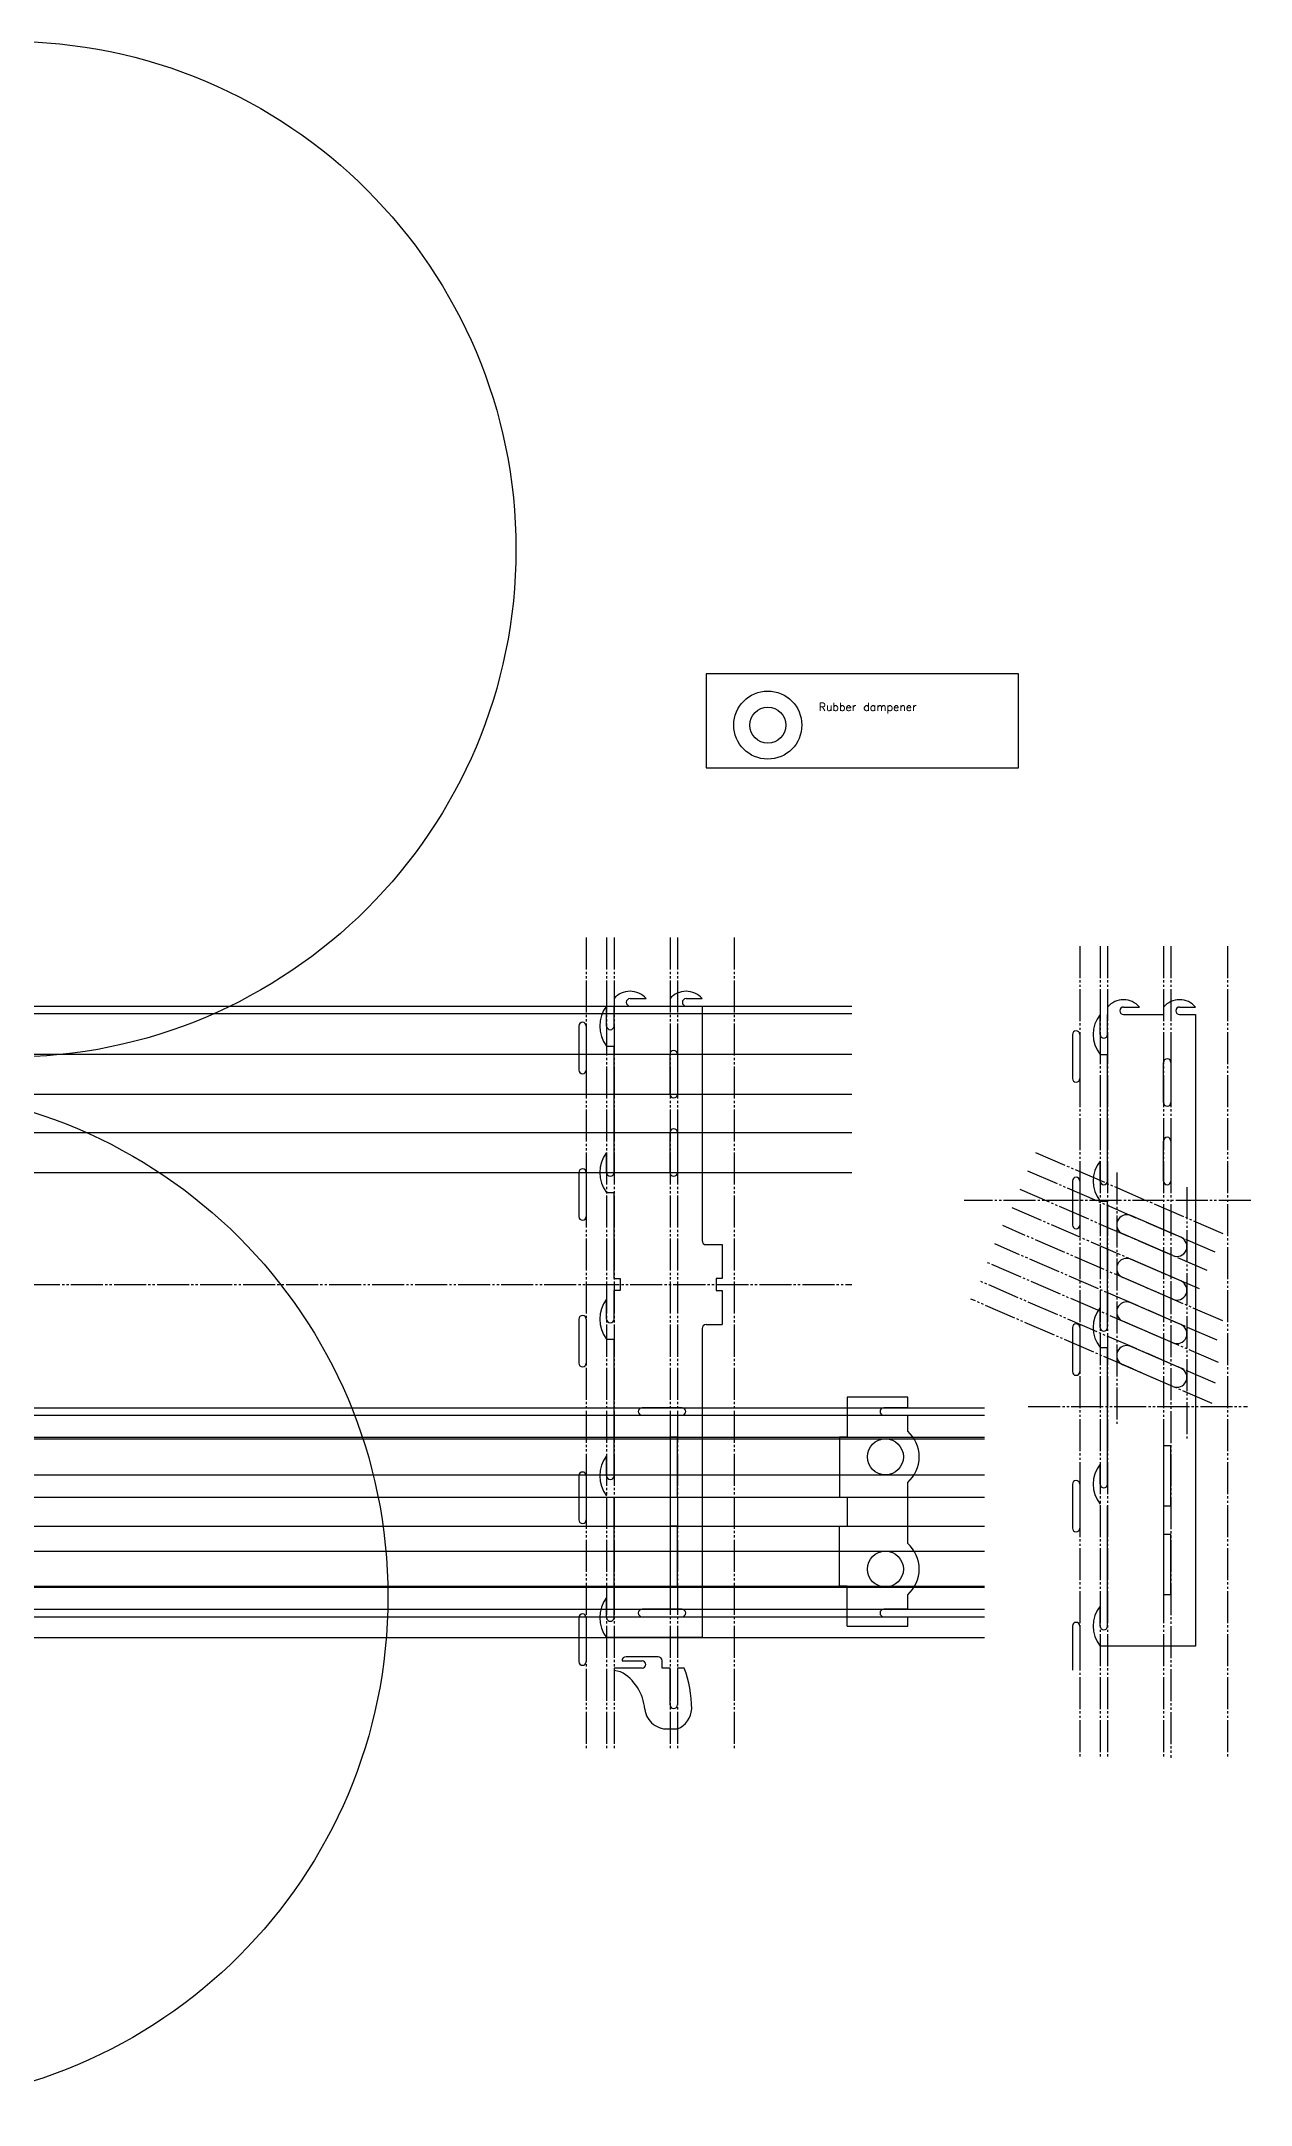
# Model space of a CAD drawing. Extents: x -830 to 1114, y 454 to 1085.
# Drawn here: x 127 to 429, y 495 to 1011 of the extents above; entities that cross this region are included whole.
import ezdxf

# ---------------------------------------------------------------- set-up
doc = ezdxf.new("R2010")
doc.units = 0
doc.header["$MEASUREMENT"] = 0
doc.linetypes.add('JIS_09_08', pattern=[10.75, 8, -0.55, 0.55, -0.55, 0.55, -0.55])
for name, color, linetype in [('Drawing', 7, 'CONTINUOUS'), ('Drawing @ 1', 7, 'CONTINUOUS'), ('Guidelines', 210, 'JIS_09_08'), ('Layer1', 210, 'CONTINUOUS'), ('Second layer', 50, 'CONTINUOUS')]:
    doc.layers.add(name, color=color, linetype=linetype)
doc.layers.add('hidden', color=10, linetype='CONTINUOUS', plot=False)
doc.styles.add('mystyle', font='txt.shx', dxfattribs={"height": 2})

msp = doc.modelspace()

# ---------------------------------------------------------------- linework, layer by layer
at = {"layer": 'Drawing'}
for p, q in [((293.14, 852.518), (293.14, 828.998)), ((371.167, 852.518), (293.14, 852.518)), ((371.167, 828.998), (371.167, 852.518)), ((293.14, 828.998), (371.167, 828.998)), ((268.244, 764.464), (268.244, 769.464)), ((270.094, 771.314), (270.094, 769.464)), ((270.094, 764.464), (270.094, 769.464)), ((274.094, 771.314), (278.094, 771.314)), ((274.094, 769.464), (284.094, 769.464)), ((284.094, 771.314), (284.094, 769.464)), ((288.094, 771.314), (292.094, 771.314)), ((288.094, 769.464), (292.094, 769.464)), ((292.094, 769.464), (292.094, 710.805)), ((393.403, 769.206), (393.403, 767.356)), ((397.403, 769.206), (401.403, 769.206)), ((407.403, 769.206), (407.403, 767.356)), ((411.403, 769.206), (415.403, 769.206)), ((261.317, 764.464), (261.317, 753.464)), ((263.167, 764.464), (263.167, 753.464)), ((391.553, 762.356), (391.553, 767.356)), ((393.403, 762.356), (393.403, 767.356)), ((397.403, 767.356), (407.403, 767.356)), ((411.403, 767.356), (415.403, 767.356)), ((415.403, 767.356), (415.403, 609.456)), ((268.244, 759.464), (270.094, 759.464)), ((270.094, 727.822), (270.094, 759.464)), ((384.626, 762.356), (384.626, 751.356)), ((386.476, 762.356), (386.476, 751.356)), ((284.094, 747.446), (284.094, 757.446)), ((285.944, 757.446), (285.944, 747.446)), ((391.553, 757.356), (393.403, 757.356)), ((393.403, 725.713), (393.403, 757.356)), ((407.403, 745.337), (407.403, 755.337)), ((409.253, 755.337), (409.253, 745.337)), ((284.094, 727.822), (284.094, 737.822)), ((285.944, 737.822), (285.944, 727.822)), ((268.244, 727.822), (268.244, 732.822)), ((407.403, 725.713), (407.403, 735.713)), ((409.253, 735.713), (409.253, 725.713)), ((261.317, 727.822), (261.317, 716.822)), ((263.167, 727.822), (263.167, 716.822)), ((391.553, 725.713), (391.553, 730.713)), ((268.244, 722.822), (270.094, 722.822)), ((270.094, 701.305), (270.094, 722.822)), ((384.626, 725.713), (384.626, 714.713)), ((386.476, 725.713), (386.476, 714.713)), ((391.553, 720.713), (393.403, 720.713)), ((393.403, 689.07), (393.403, 720.713)), ((411.724, 711.642), (399.187, 717.07)), ((409.737, 707.053), (397.201, 712.481)), ((293.094, 709.805), (297.094, 709.805)), ((297.094, 709.805), (297.094, 701.305)), ((409.737, 696.156), (397.201, 701.584)), ((411.724, 700.745), (399.187, 706.173)), ((270.094, 701.305), (271.594, 701.305)), ((270.094, 691.179), (270.094, 698.305)), ((271.594, 698.305), (270.094, 698.305)), ((271.594, 701.305), (271.594, 698.305)), ((297.094, 701.305), (295.594, 701.305)), ((295.594, 701.305), (295.594, 698.305)), ((295.594, 698.305), (297.094, 698.305)), ((297.094, 698.305), (297.094, 689.805)), ((268.244, 691.179), (268.244, 696.179)), ((391.553, 689.07), (391.553, 694.07)), ((411.724, 689.848), (399.187, 695.276)), ((261.317, 691.179), (261.317, 680.179)), ((263.167, 691.179), (263.167, 680.179)), ((268.244, 686.179), (270.094, 686.179)), ((270.094, 652.034), (270.094, 686.179)), ((292.094, 688.805), (292.094, 611.564)), ((293.094, 689.805), (297.094, 689.805)), ((384.626, 689.07), (384.626, 678.07)), ((386.476, 689.07), (386.476, 678.07)), ((409.737, 685.259), (397.201, 690.687)), ((391.553, 684.07), (393.403, 684.07)), ((393.403, 649.925), (393.403, 684.07)), ((411.724, 678.951), (399.187, 684.379)), ((409.737, 674.362), (397.201, 679.79)), ((287.094, 669.008), (277.094, 669.008)), ((277.094, 667.158), (287.094, 667.158)), ((285.944, 661.636), (284.094, 661.636)), ((284.094, 661.636), (284.094, 646.636)), ((285.944, 646.636), (285.944, 661.636)), ((268.244, 652.034), (268.244, 657.034)), ((409.253, 659.527), (407.403, 659.527)), ((407.403, 659.527), (407.403, 644.527)), ((409.253, 644.527), (409.253, 659.527)), ((261.317, 652.034), (261.317, 641.034)), ((263.167, 652.034), (263.167, 641.034)), ((391.553, 649.925), (391.553, 654.925)), ((270.094, 616.564), (270.094, 646.636)), ((284.094, 646.636), (285.944, 646.636)), ((384.626, 649.925), (384.626, 638.925)), ((386.476, 649.925), (386.476, 638.925)), ((393.403, 614.456), (393.403, 644.527)), ((407.403, 644.527), (409.253, 644.527)), ((285.944, 639.438), (284.094, 639.438)), ((284.094, 639.438), (284.094, 624.438)), ((285.944, 624.438), (285.944, 639.438)), ((409.253, 637.329), (407.403, 637.329)), ((407.403, 637.329), (407.403, 622.329)), ((409.253, 622.329), (409.253, 637.329)), ((284.094, 624.438), (285.944, 624.438)), ((268.244, 616.564), (268.244, 621.564)), ((391.553, 614.456), (391.553, 619.456)), ((407.403, 622.329), (409.253, 622.329)), ((261.317, 616.564), (261.317, 605.564)), ((263.167, 616.564), (263.167, 605.564)), ((287.094, 618.645), (277.094, 618.645)), ((277.094, 616.795), (287.094, 616.795)), ((384.626, 614.456), (384.626, 603.456)), ((386.476, 614.456), (386.476, 603.456)), ((292.094, 611.564), (268.244, 611.564)), ((415.403, 609.456), (391.553, 609.456))]:
    msp.add_line(p, q, dxfattribs=at)
for centre in [(118.605, 883.644), (86.614, 621.789)]:
    msp.add_circle(centre, 127, dxfattribs=at)
for centre, radius, start, end in [((274.61, 764.464), 8.095, 141.85482, 218.14518), ((274.094, 767.84), 5.298, 40.97505, 139.02495), ((274.094, 770.389), 0.925, 90, 270), ((288.094, 767.84), 5.298, 40.97505, 139.02495), ((288.094, 770.389), 0.925, 90, 270), ((397.403, 765.731), 5.298, 40.97505, 139.02495), ((397.403, 768.281), 0.925, 90, 270), ((411.403, 765.731), 5.298, 40.97505, 139.02495), ((411.403, 768.281), 0.925, 90, 270), ((262.242, 764.464), 0.925, 0, 180), ((269.169, 764.464), 0.925, 180, 0), ((397.919, 762.356), 8.095, 141.85482, 218.14518), ((285.019, 757.446), 0.925, 0, 180), ((385.551, 762.356), 0.925, 0, 180), ((392.478, 762.356), 0.925, 180, 0), ((262.242, 753.464), 0.925, 180, 0), ((408.328, 755.337), 0.925, 0, 180), ((385.551, 751.356), 0.925, 180, 0), ((285.019, 747.446), 0.925, 180, 0), ((408.328, 745.337), 0.925, 180, 0), ((285.019, 737.822), 0.925, 0, 180), ((274.61, 727.822), 8.095, 141.85482, 218.14518), ((408.328, 735.713), 0.925, 0, 180), ((262.242, 727.822), 0.925, 0, 180), ((269.169, 727.822), 0.925, 180, 0), ((285.019, 727.822), 0.925, 180, 0), ((397.919, 725.713), 8.095, 141.85482, 218.14518), ((385.551, 725.713), 0.925, 0, 180), ((392.478, 725.713), 0.925, 180, 0), ((408.328, 725.713), 0.925, 180, 0), ((398.194, 714.776), 2.5, 66.5894, 246.5894), ((262.242, 716.822), 0.925, 180, 0), ((385.551, 714.713), 0.925, 180, 0), ((293.094, 710.805), 1, 180, 270), ((410.731, 709.348), 2.5, 246.5894, 66.5894), ((398.194, 703.879), 2.5, 66.5894, 246.5894), ((410.731, 698.451), 2.5, 246.5894, 66.5894), ((262.242, 691.179), 0.925, 0, 180), ((274.61, 691.179), 8.095, 141.85482, 218.14518), ((397.919, 689.07), 8.095, 141.85482, 218.14518), ((398.194, 692.982), 2.5, 66.5894, 246.5894), ((269.169, 691.179), 0.925, 180, 0), ((293.094, 688.805), 1, 90, 180), ((385.551, 689.07), 0.925, 0, 180), ((392.478, 689.07), 0.925, 180, 0), ((410.731, 687.554), 2.5, 246.5894, 66.5894), ((398.194, 682.084), 2.5, 66.5894, 246.5894), ((262.242, 680.179), 0.925, 180, 0), ((385.551, 678.07), 0.925, 180, 0), ((410.731, 676.657), 2.5, 246.5894, 66.5894), ((277.094, 668.083), 0.925, 90, 270), ((287.094, 668.083), 0.925, 270, 90), ((274.61, 652.034), 8.095, 141.85482, 218.14518), ((262.242, 652.034), 0.925, 0, 180), ((269.169, 652.034), 0.925, 180, 0), ((385.551, 649.925), 0.925, 0, 180), ((397.919, 649.925), 8.095, 141.85482, 218.14518), ((392.478, 649.925), 0.925, 180, 0), ((262.242, 641.034), 0.925, 180, 0), ((385.551, 638.925), 0.925, 180, 0), ((274.61, 616.564), 8.095, 141.85482, 218.14518), ((397.919, 614.456), 8.095, 141.85482, 218.14518), ((262.242, 616.564), 0.925, 0, 180), ((269.169, 616.564), 0.925, 180, 0), ((277.094, 617.72), 0.925, 90, 270), ((287.094, 617.72), 0.925, 270, 90), ((385.551, 614.456), 0.925, 0, 180), ((392.478, 614.456), 0.925, 180, 0), ((262.242, 605.564), 0.925, 180, 0)]:
    msp.add_arc(centre, radius, start, end, dxfattribs=at)
at = {"layer": 'Guidelines'}
for p, q in [((263.167, 786.551), (263.167, 583.658)), ((268.244, 786.551), (268.244, 583.658)), ((270.094, 786.551), (270.094, 583.658)), ((284.094, 786.551), (284.094, 583.658)), ((285.944, 786.551), (285.944, 583.658)), ((300.094, 786.551), (300.094, 583.658)), ((386.476, 784.442), (386.476, 581.55)), ((391.553, 784.442), (391.553, 581.55)), ((393.403, 784.442), (393.403, 581.55)), ((407.403, 784.442), (407.403, 581.55)), ((409.253, 784.442), (409.253, 700.467)), ((423.403, 784.442), (423.403, 581.55)), ((422.313, 712.506), (375.153, 732.924)), ((420.327, 707.917), (373.166, 728.336)), ((395.694, 727.82), (395.694, 664.885)), ((418.34, 703.329), (371.18, 723.747)), ((413.231, 724.183), (413.231, 661.249)), ((429.18, 720.842), (357.618, 720.842)), ((416.354, 698.74), (369.193, 719.159)), ((422.179, 690.77), (367.206, 714.571)), ((420.759, 685.936), (365.22, 709.982)), ((421.132, 680.326), (363.233, 705.394)), ((-134.334, 699.805), (329.541, 699.805)), ((420.418, 675.187), (361.247, 700.805)), ((409.253, 700.467), (409.253, 581.55)), ((419.585, 670.099), (359.26, 696.217)), ((373.599, 669.371), (428.399, 669.371))]:
    msp.add_line(p, q, dxfattribs=at)
at = {"layer": 'hidden'}
for radius in [8.5, 4.5]:
    msp.add_circle((308.521, 839.685), radius, dxfattribs=at)
at = {"layer": 'Layer1'}
for p, q in [((-67.748, 769.464), (329.541, 769.464)), ((-67.748, 767.614), (329.541, 767.614)), ((-67.748, 757.446), (329.541, 757.446)), ((-67.75, 747.446), (329.541, 747.446)), ((-67.75, 737.822), (329.541, 737.822)), ((-67.754, 727.822), (329.541, 727.822)), ((-52.603, 669.008), (362.672, 669.008)), ((-52.603, 667.158), (362.672, 667.158)), ((-67.762, 661.636), (362.672, 661.636)), ((-58.185, 661.264), (362.672, 661.264)), ((-58.185, 652.264), (362.672, 652.264)), ((-67.764, 646.636), (362.672, 646.636)), ((-67.764, 639.438), (362.672, 639.438)), ((-58.185, 633.202), (362.672, 633.202)), ((-67.769, 624.438), (362.672, 624.438)), ((-58.185, 624.202), (362.672, 624.202)), ((-52.603, 618.645), (362.672, 618.645)), ((-52.603, 616.795), (362.672, 616.795)), ((-67.769, 611.564), (362.672, 611.564))]:
    msp.add_line(p, q, dxfattribs=at)
at = {"layer": 'Second layer'}
for p, q in [((343.482, 671.636), (328.325, 671.636)), ((328.325, 671.636), (328.325, 661.636)), ((343.482, 669.008), (343.482, 671.636)), ((343.482, 669.008), (337.482, 669.008)), ((337.482, 667.158), (343.482, 667.158)), ((343.482, 663.174), (343.482, 667.158)), ((328.325, 661.636), (326.466, 661.636)), ((326.466, 661.636), (326.466, 646.636)), ((343.482, 635.113), (343.482, 650.354)), ((326.466, 646.636), (328.322, 646.636)), ((328.322, 646.636), (328.321, 639.438)), ((326.466, 624.438), (326.466, 639.438)), ((326.466, 639.438), (328.321, 639.438)), ((328.316, 624.438), (326.466, 624.438)), ((328.316, 614.438), (328.316, 624.438)), ((343.482, 618.645), (343.482, 622.292)), ((328.316, 614.438), (343.482, 614.438)), ((343.482, 618.645), (337.482, 618.645)), ((337.482, 616.795), (343.482, 616.795)), ((343.482, 614.438), (343.482, 616.795)), ((277.094, 603.93), (270.094, 603.93)), ((270.094, 603.93), (270.094, 603.43)), ((272.094, 605.78), (272.094, 605.78)), ((272.094, 605.78), (277.094, 605.78)), ((281.094, 606.78), (273.094, 606.78)), ((282.094, 603.93), (282.094, 605.78)), ((284.094, 603.93), (282.094, 603.93)), ((284.094, 594.765), (284.094, 603.93)), ((285.944, 603.93), (285.944, 594.765)), ((287.655, 603.93), (285.944, 603.93)), ((270.094, 603.43), (271.737, 603.053)), ((284.094, 588.765), (285.944, 588.765))]:
    msp.add_line(p, q, dxfattribs=at)
for centre in [(337.9, 656.764), (337.9, 628.702)]:
    msp.add_circle(centre, 4.5, dxfattribs=at)
for centre, radius, start, end in [((337.482, 668.083), 0.925, 90, 270), ((337.794, 656.764), 8.57, 311.58059, 48.41941), ((337.794, 628.702), 8.57, 311.58059, 48.41941), ((337.482, 617.72), 0.925, 90, 270), ((273.094, 605.78), 1, 90, 180), ((277.094, 604.855), 0.925, 270, 90), ((281.094, 605.78), 1, 0, 90), ((260.607, 593.747), 28.901, 0, 20.62978), ((266.044, 592.768), 11.755, 4.31255, 61.03557), ((283.363, 594.359), 5.641, 187.20261, 277.43883), ((285.019, 594.765), 0.925, 180, 0), ((283.934, 593.97), 5.579, 291.11571, 357.71008)]:
    msp.add_arc(centre, radius, start, end, dxfattribs=at)

# ---------------------------------------------------------------- texts
at = {"layer": 'Drawing @ 1', "insert": (321.256, 845.222), "char_height": 2, "attachment_point": 1, "style": 'mystyle'}
msp.add_mtext_dynamic_manual_height_columns('Rubber dampener', width=49.2575, gutter_width=10, heights=[0], dxfattribs=at)

doc.saveas('drawing.dxf')
